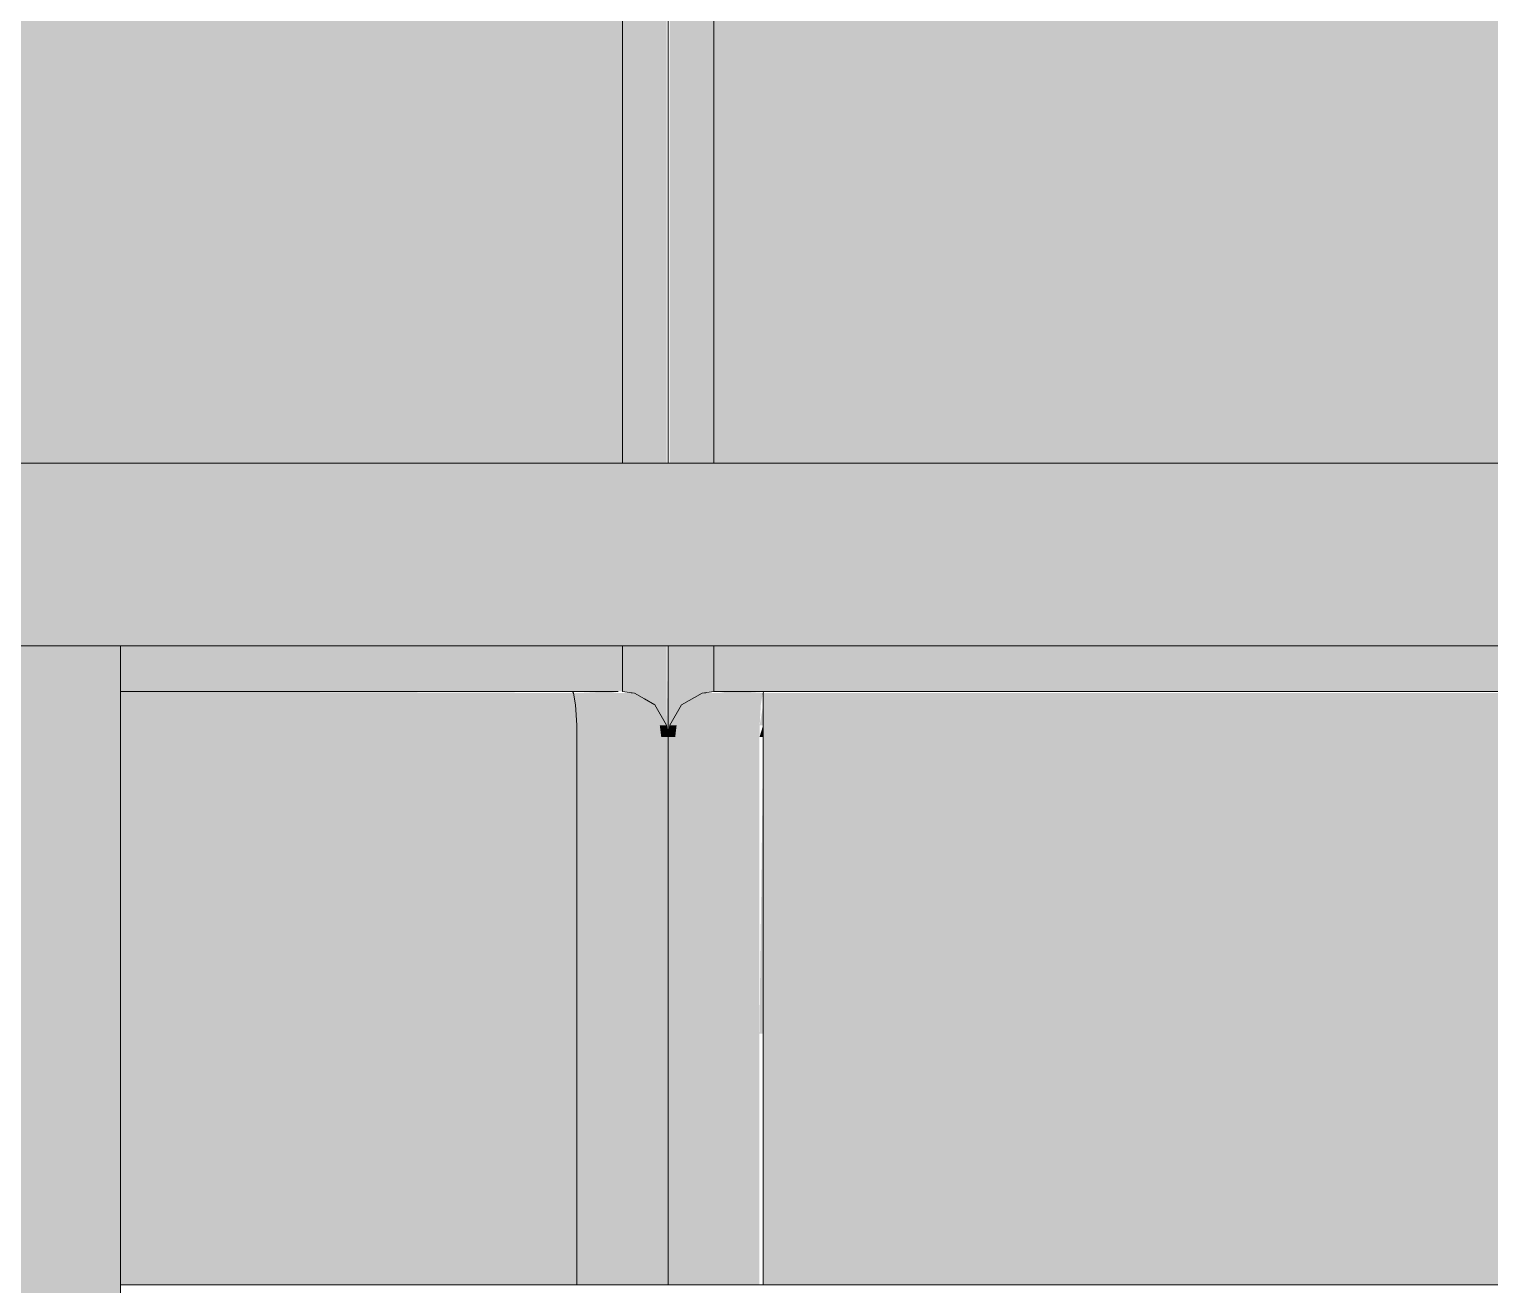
# Model space of a CAD drawing. Header units: centimetres. Extents: x -4381 to 5639, y -3920 to 4826.
# Drawn here: x 79.5809 to 79.9009, y 32.4736 to 32.7487 of the extents above; entities that cross this region are included whole.
import ezdxf
from ezdxf.xclip import XClip

# ---------------------------------------------------------------- set-up
doc = ezdxf.new("R2010")
doc.units = ezdxf.units.CM
doc.header["$MEASUREMENT"] = 0
doc.header["$XCLIPFRAME"] = 0
doc.set_wipeout_variables(frame=1)
doc.linetypes.add('Wipeout_Contour', pattern=[100, 0, -100])
for name, color, linetype in [('01- MOBILIER', 7, 'Continuous'), ('Drawing & Figure', 7, 'Continuous'), ('Structural - Bearing', 7, 'Continuous')]:
    doc.layers.add(name, color=color, linetype=linetype)
for name, color, linetype, lineweight in [('01- MOBILIER_Pen_No__1', 7, 'Continuous', 5), ('01- MOBILIER_Pen_No__101', 252, 'Continuous', 5), ('01- MOBILIER_Pen_No__18', 9, 'Continuous', 5), ('01- MOBILIER_Pen_No__2', 8, 'Continuous', 5), ('01- MOBILIER_Pen_No__7', 7, 'Continuous', 5)]:
    doc.layers.add(name, color=color, linetype=linetype, lineweight=lineweight)
for name, color, linetype, lineweight, true_color in [('01- MOBILIER_Pen_No__102', 7, 'Continuous', 5, 0xcccccc), ('01- MOBILIER_Pen_No__119', 7, 'Continuous', 5, 0xdecbcb), ('01- MOBILIER_Pen_No__160', 7, 'Continuous', 5, 0xdae3bb), ('01- MOBILIER_Pen_No__186', 7, 'Continuous', 5, 0xe8e8e8), ('01- MOBILIER_Pen_No__62', 7, 'Continuous', 5, 0xaaaaaa)]:
    doc.layers.add(name, color=color, linetype=linetype, lineweight=lineweight, true_color=true_color)

# ---------------------------------------------------------------- blocks, each defined once
blk = doc.blocks.new('Drawing_7_7', base_point=(-363.09186, 32.20361))
at = {"layer": '01- MOBILIER_Pen_No__101', "linetype": 'Continuous', "ltscale": 10}
blk.add_hatch(color=256, dxfattribs=at).paths.add_polyline_path([(79.72093, 32.65361), (79.72127, 32.98654)])
at = {"color": 254, "linetype": 'Wipeout_Contour', "lineweight": 0, "ltscale": 343.712687}
blk.add_wipeout([(79.56093, 32.20361), (79.60093, 32.20361), (79.60093, 32.61361), (79.56093, 32.61361)], dxfattribs=at).dxf.layer = '01- MOBILIER'
at = {"color": 254, "linetype": 'Wipeout_Contour', "lineweight": 0, "ltscale": 345.942926}
blk.add_wipeout([(80.50093, 32.52861), (80.50093, 32.59361), (79.74173, 32.59361), (79.74173, 32.52861)], dxfattribs=at).dxf.layer = '01- MOBILIER'
at = {"layer": '01- MOBILIER_Pen_No__160', "linetype": 'Continuous', "ltscale": 10}
blk.add_hatch(color=256, dxfattribs=at).paths.add_polyline_path([(79.56093, 32.20361), (79.60093, 32.20361), (79.60093, 32.61361), (79.56093, 32.61361)])
at = {"layer": '01- MOBILIER_Pen_No__18', "linetype": 'Continuous', "ltscale": 10}
blk.add_hatch(color=256, dxfattribs=at).paths.add_polyline_path([(80.50093, 32.52861), (80.50093, 32.59361), (79.74173, 32.59361), (79.74173, 32.52861)])
at = {"color": 254, "linetype": 'Wipeout_Contour', "lineweight": 0, "ltscale": 344.859896}
blk.add_wipeout([(79.72127, 32.65361), (79.72386, 32.65361), (79.72386, 32.9877), (79.72127, 32.98654)], dxfattribs=at).dxf.layer = '01- MOBILIER'
at = {"layer": '01- MOBILIER_Pen_No__18', "linetype": 'Continuous', "ltscale": 10}
blk.add_hatch(color=256, dxfattribs=at).paths.add_polyline_path([(79.72093, 32.98633), (79.72059, 32.65361)])
at = {"layer": '01- MOBILIER_Pen_No__2', "linetype": 'Continuous', "ltscale": 10}
blk.add_hatch(color=256, dxfattribs=at).paths.add_polyline_path([(79.72127, 32.65361), (79.72386, 32.65361), (79.72386, 32.9877), (79.72127, 32.98654)])
at = {"color": 254, "linetype": 'Wipeout_Contour', "lineweight": 0, "ltscale": 257.740422}
blk.add_wipeout([(79.74173, 32.52861), (79.74173, 32.59361), (79.74093, 32.52861)], dxfattribs=at).dxf.layer = '01- MOBILIER'
at = {"layer": '01- MOBILIER_Pen_No__18', "linetype": 'Continuous', "ltscale": 10}
blk.add_hatch(color=256, dxfattribs=at).paths.add_polyline_path([(79.74173, 32.52861), (79.74173, 32.59361), (79.74093, 32.52861)])
at = {"color": 254, "linetype": 'Wipeout_Contour', "lineweight": 0, "ltscale": 344.848301}
blk.add_wipeout([(79.71801, 32.98788), (79.71801, 32.65361), (79.72059, 32.65361), (79.72059, 32.98697)], dxfattribs=at).dxf.layer = '01- MOBILIER'
at = {"color": 254, "linetype": 'Wipeout_Contour', "lineweight": 0, "ltscale": 431.430971}
blk.add_wipeout([(79.72386, 32.65361), (79.72835, 32.65361), (79.72835, 32.98812), (79.7257, 32.98798), (79.72386, 32.9877)], dxfattribs=at).dxf.layer = '01- MOBILIER'
at = {"layer": '01- MOBILIER_Pen_No__186', "linetype": 'Continuous', "ltscale": 10}
blk.add_hatch(color=256, dxfattribs=at).paths.add_polyline_path([(79.71801, 32.98788), (79.71801, 32.65361), (79.72059, 32.65361), (79.72059, 32.98697)])
at = {"layer": '01- MOBILIER_Pen_No__62', "linetype": 'Continuous', "ltscale": 10}
blk.add_hatch(color=256, dxfattribs=at).paths.add_polyline_path([(79.72386, 32.65361), (79.72835, 32.65361), (79.72835, 32.98812), (79.7257, 32.98798), (79.72386, 32.9877)])
at = {"color": 254, "linetype": 'Wipeout_Contour', "lineweight": 0, "ltscale": 344.522172}
blk.add_wipeout([(79.74093, 32.52861), (79.74093, 32.59361), (79.73328, 32.59361), (79.73328, 32.52861)], dxfattribs=at).dxf.layer = '01- MOBILIER'
at = {"layer": '01- MOBILIER_Pen_No__62', "linetype": 'Continuous', "ltscale": 10}
blk.add_hatch(color=256, dxfattribs=at).paths.add_polyline_path([(79.74093, 32.52861), (79.74093, 32.59361), (79.73328, 32.59361), (79.73328, 32.52861)])
at = {"color": 254, "linetype": 'Wipeout_Contour', "lineweight": 0, "ltscale": 344.836433}
blk.add_wipeout([(79.71352, 32.65361), (79.71801, 32.65361), (79.71801, 32.98788), (79.71352, 32.98812)], dxfattribs=at).dxf.layer = '01- MOBILIER'
at = {"color": 254, "linetype": 'Wipeout_Contour', "lineweight": 0, "ltscale": 344.887899}
blk.add_wipeout([(79.72835, 32.98812), (79.72835, 32.65361), (79.73093, 32.65361), (79.73093, 32.98796)], dxfattribs=at).dxf.layer = '01- MOBILIER'
at = {"layer": '01- MOBILIER_Pen_No__18', "linetype": 'Continuous', "ltscale": 10}
blk.add_hatch(color=256, dxfattribs=at).paths.add_polyline_path([(79.72835, 32.98812), (79.72835, 32.65361), (79.73093, 32.65361), (79.73093, 32.98796)])
at = {"layer": '01- MOBILIER_Pen_No__186', "linetype": 'Continuous', "ltscale": 10}
blk.add_hatch(color=256, dxfattribs=at).paths.add_polyline_path([(79.71352, 32.65361), (79.71801, 32.65361), (79.71801, 32.98788), (79.71352, 32.98812)])
at = {"color": 254, "linetype": 'Wipeout_Contour', "lineweight": 0, "ltscale": 345.99408}
blk.add_wipeout([(80.50093, 32.59361), (80.5009, 32.5962), (79.74173, 32.5962), (79.74173, 32.59361)], dxfattribs=at).dxf.layer = '01- MOBILIER'
at = {"color": 254, "linetype": 'Wipeout_Contour', "lineweight": 0, "ltscale": 344.495992}
blk.add_wipeout([(79.72679, 32.59361), (79.72679, 32.52861), (79.73328, 32.52861), (79.73328, 32.59361)], dxfattribs=at).dxf.layer = '01- MOBILIER'
at = {"color": 254, "linetype": 'Wipeout_Contour', "lineweight": 0, "ltscale": 345.852677}
blk.add_wipeout([(79.74173, 32.47361), (80.50093, 32.47361), (80.50093, 32.52861), (79.74173, 32.52861)], dxfattribs=at).dxf.layer = '01- MOBILIER'
at = {"layer": '01- MOBILIER_Pen_No__101', "linetype": 'Continuous', "ltscale": 10}
blk.add_hatch(color=256, dxfattribs=at).paths.add_polyline_path([(79.72679, 32.59361), (79.72679, 32.52861), (79.73328, 32.52861), (79.73328, 32.59361)])
at = {"layer": '01- MOBILIER_Pen_No__18', "linetype": 'Continuous', "ltscale": 10}
for points in [[(80.50093, 32.59361), (80.5009, 32.5962), (79.74173, 32.5962), (79.74173, 32.59361)], [(79.74093, 32.47361), (79.74173, 32.52861)], [(79.74173, 32.47361), (80.50093, 32.47361), (80.50093, 32.52861), (79.74173, 32.52861)]]:
    blk.add_hatch(color=256, dxfattribs=at).paths.add_polyline_path(points)
at = {"color": 254, "linetype": 'Wipeout_Contour', "lineweight": 0, "ltscale": 1041.015147}
blk.add_wipeout([(79.73093, 32.65361), (80.51093, 32.65361), (80.51093, 32.98796), (80.50999, 32.99254), (80.50787, 32.99561), (80.50469, 32.99767), (80.49995, 32.99858), (79.74192, 32.99858), (79.73718, 32.99767), (79.734, 32.99561), (79.73188, 32.99254), (79.73093, 32.98796)], dxfattribs=at).dxf.layer = '01- MOBILIER'
at = {"color": 254, "linetype": 'Wipeout_Contour', "lineweight": 0, "ltscale": 344.823498}
blk.add_wipeout([(79.71093, 32.98796), (79.71093, 32.65361), (79.71352, 32.65361), (79.71352, 32.98812)], dxfattribs=at).dxf.layer = '01- MOBILIER'
at = {"layer": '01- MOBILIER_Pen_No__102', "linetype": 'Continuous', "ltscale": 10}
blk.add_hatch(color=256, dxfattribs=at).paths.add_polyline_path([(79.73093, 32.65361), (80.51093, 32.65361), (80.51093, 32.98796), (80.50999, 32.99254), (80.50787, 32.99561), (80.50469, 32.99767), (80.49995, 32.99858), (79.74192, 32.99858), (79.73718, 32.99767), (79.734, 32.99561), (79.73188, 32.99254), (79.73093, 32.98796)])
at = {"layer": '01- MOBILIER_Pen_No__119', "linetype": 'Continuous', "ltscale": 10}
blk.add_hatch(color=256, dxfattribs=at).paths.add_polyline_path([(79.71093, 32.98796), (79.71093, 32.65361), (79.71352, 32.65361), (79.71352, 32.98812)])
at = {"color": 254, "linetype": 'Wipeout_Contour', "lineweight": 0, "ltscale": 257.79079}
blk.add_wipeout([(79.74173, 32.59361), (79.74173, 32.5962), (79.74093, 32.59361)], dxfattribs=at).dxf.layer = '01- MOBILIER'
at = {"color": 254, "linetype": 'Wipeout_Contour', "lineweight": 0, "ltscale": 344.475961}
blk.add_wipeout([(79.72679, 32.52861), (79.72679, 32.59361), (79.72246, 32.59361), (79.72246, 32.52861)], dxfattribs=at).dxf.layer = '01- MOBILIER'
at = {"color": 254, "linetype": 'Wipeout_Contour', "lineweight": 0, "ltscale": 344.431548}
blk.add_wipeout([(79.73328, 32.47361), (79.74093, 32.47361), (79.74093, 32.52861), (79.73328, 32.52861)], dxfattribs=at).dxf.layer = '01- MOBILIER'
at = {"layer": '01- MOBILIER_Pen_No__18', "linetype": 'Continuous', "ltscale": 10}
blk.add_hatch(color=256, dxfattribs=at).paths.add_polyline_path([(79.74173, 32.59361), (79.74173, 32.5962), (79.74093, 32.59361)])
at = {"layer": '01- MOBILIER_Pen_No__2', "linetype": 'Continuous', "ltscale": 10}
blk.add_hatch(color=256, dxfattribs=at).paths.add_polyline_path([(79.72679, 32.52861), (79.72679, 32.59361), (79.72246, 32.59361), (79.72246, 32.52861)])
at = {"layer": '01- MOBILIER_Pen_No__62', "linetype": 'Continuous', "ltscale": 10}
blk.add_hatch(color=256, dxfattribs=at).paths.add_polyline_path([(79.73328, 32.47361), (79.74093, 32.47361), (79.74093, 32.52861), (79.73328, 32.52861)])
at = {"color": 254, "linetype": 'Wipeout_Contour', "lineweight": 0, "ltscale": 344.561743}
blk.add_wipeout([(79.74093, 32.59361), (79.74097, 32.5962), (79.73341, 32.5962), (79.73328, 32.59361)], dxfattribs=at).dxf.layer = '01- MOBILIER'
at = {"color": 254, "linetype": 'Wipeout_Contour', "lineweight": 0, "ltscale": 344.465126}
blk.add_wipeout([(79.72246, 32.52861), (79.72246, 32.59361), (79.72093, 32.59361), (79.72093, 32.52861)], dxfattribs=at).dxf.layer = '01- MOBILIER'
at = {"color": 254, "linetype": 'Wipeout_Contour', "lineweight": 0, "ltscale": 344.405362}
blk.add_wipeout([(79.72679, 32.52861), (79.72679, 32.47361), (79.73328, 32.47361), (79.73328, 32.52861)], dxfattribs=at).dxf.layer = '01- MOBILIER'
at = {"layer": '01- MOBILIER_Pen_No__101', "linetype": 'Continuous', "ltscale": 10}
for points in [[(79.72246, 32.52861), (79.72246, 32.59361), (79.72093, 32.59361), (79.72093, 32.52861)], [(79.72679, 32.52861), (79.72679, 32.47361), (79.73328, 32.47361), (79.73328, 32.52861)]]:
    blk.add_hatch(color=256, dxfattribs=at).paths.add_polyline_path(points)
at = {"layer": '01- MOBILIER_Pen_No__18', "linetype": 'Continuous', "ltscale": 10}
blk.add_hatch(color=256, dxfattribs=at).paths.add_polyline_path([(79.74093, 32.59361), (79.74097, 32.5962), (79.73341, 32.5962), (79.73328, 32.59361)])
at = {"color": 254, "linetype": 'Wipeout_Contour', "lineweight": 0, "ltscale": 345.999404}
blk.add_wipeout([(80.5009, 32.5962), (80.50065, 32.60068), (79.74173, 32.60068), (79.74173, 32.5962)], dxfattribs=at).dxf.layer = '01- MOBILIER'
at = {"color": 254, "linetype": 'Wipeout_Contour', "lineweight": 0, "ltscale": 344.532019}
blk.add_wipeout([(79.72704, 32.5962), (79.72679, 32.59361), (79.73328, 32.59361), (79.73341, 32.5962)], dxfattribs=at).dxf.layer = '01- MOBILIER'
at = {"color": 254, "linetype": 'Wipeout_Contour', "lineweight": 0, "ltscale": 344.385325}
blk.add_wipeout([(79.72246, 32.47361), (79.72679, 32.47361), (79.72679, 32.52861), (79.72246, 32.52861)], dxfattribs=at).dxf.layer = '01- MOBILIER'
at = {"layer": '01- MOBILIER_Pen_No__101', "linetype": 'Continuous', "ltscale": 10}
blk.add_hatch(color=256, dxfattribs=at).paths.add_polyline_path([(79.72704, 32.5962), (79.72679, 32.59361), (79.73328, 32.59361), (79.73341, 32.5962)])
at = {"layer": '01- MOBILIER_Pen_No__186', "linetype": 'Continuous', "ltscale": 10}
blk.add_hatch(color=256, dxfattribs=at).paths.add_polyline_path([(80.5009, 32.5962), (80.50065, 32.60068), (79.74173, 32.60068), (79.74173, 32.5962)])
at = {"layer": '01- MOBILIER_Pen_No__2', "linetype": 'Continuous', "ltscale": 10}
blk.add_hatch(color=256, dxfattribs=at).paths.add_polyline_path([(79.72246, 32.47361), (79.72679, 32.47361), (79.72679, 32.52861), (79.72246, 32.52861)])
at = {"color": 254, "linetype": 'Wipeout_Contour', "lineweight": 0, "ltscale": 257.794455}
blk.add_wipeout([(79.74173, 32.5962), (79.74173, 32.60068), (79.74097, 32.5962)], dxfattribs=at).dxf.layer = '01- MOBILIER'
at = {"color": 254, "linetype": 'Wipeout_Contour', "lineweight": 0, "ltscale": 344.512789}
blk.add_wipeout([(79.72679, 32.59361), (79.72704, 32.5962), (79.72278, 32.5962), (79.72246, 32.59361)], dxfattribs=at).dxf.layer = '01- MOBILIER'
at = {"color": 254, "linetype": 'Wipeout_Contour', "lineweight": 0, "ltscale": 344.374487}
blk.add_wipeout([(79.72093, 32.47361), (79.72246, 32.47361), (79.72246, 32.52861), (79.72093, 32.52861)], dxfattribs=at).dxf.layer = '01- MOBILIER'
at = {"layer": '01- MOBILIER_Pen_No__101', "linetype": 'Continuous', "ltscale": 10}
blk.add_hatch(color=256, dxfattribs=at).paths.add_polyline_path([(79.72093, 32.47361), (79.72246, 32.47361), (79.72246, 32.52861), (79.72093, 32.52861)])
at = {"layer": '01- MOBILIER_Pen_No__186', "linetype": 'Continuous', "ltscale": 10}
blk.add_hatch(color=256, dxfattribs=at).paths.add_polyline_path([(79.74173, 32.5962), (79.74173, 32.60068), (79.74097, 32.5962)])
at = {"layer": '01- MOBILIER_Pen_No__2', "linetype": 'Continuous', "ltscale": 10}
blk.add_hatch(color=256, dxfattribs=at).paths.add_polyline_path([(79.72679, 32.59361), (79.72704, 32.5962), (79.72278, 32.5962), (79.72246, 32.59361)])
at = {"color": 254, "linetype": 'Wipeout_Contour', "lineweight": 0, "ltscale": 344.49108}
blk.add_wipeout([(79.73442, 32.60068), (79.73341, 32.5962), (79.74097, 32.5962), (79.74122, 32.60068)], dxfattribs=at).dxf.layer = '01- MOBILIER'
at = {"color": 254, "linetype": 'Wipeout_Contour', "lineweight": 0, "ltscale": 344.507665}
blk.add_wipeout([(79.72246, 32.59361), (79.72278, 32.5962), (79.72127, 32.5962), (79.72093, 32.59361)], dxfattribs=at).dxf.layer = '01- MOBILIER'
at = {"layer": '01- MOBILIER_Pen_No__101', "linetype": 'Continuous', "ltscale": 10}
blk.add_hatch(color=256, dxfattribs=at).paths.add_polyline_path([(79.72246, 32.59361), (79.72278, 32.5962), (79.72127, 32.5962), (79.72093, 32.59361)])
at = {"layer": '01- MOBILIER_Pen_No__119', "linetype": 'Continuous', "ltscale": 10}
blk.add_hatch(color=256, dxfattribs=at).paths.add_polyline_path([(79.73442, 32.60068), (79.73341, 32.5962), (79.74097, 32.5962), (79.74122, 32.60068)])
at = {"color": 254, "linetype": 'Wipeout_Contour', "lineweight": 0, "ltscale": 346.004325}
blk.add_wipeout([(80.50065, 32.60068), (80.5002, 32.60327), (79.74173, 32.60327), (79.74173, 32.60068)], dxfattribs=at).dxf.layer = '01- MOBILIER'
at = {"color": 254, "linetype": 'Wipeout_Contour', "lineweight": 0, "ltscale": 344.449308}
blk.add_wipeout([(79.7289, 32.60068), (79.72704, 32.5962), (79.73341, 32.5962), (79.73442, 32.60068)], dxfattribs=at).dxf.layer = '01- MOBILIER'
at = {"layer": '01- MOBILIER_Pen_No__18', "linetype": 'Continuous', "ltscale": 10}
blk.add_hatch(color=256, dxfattribs=at).paths.add_polyline_path([(79.7289, 32.60068), (79.72704, 32.5962), (79.73341, 32.5962), (79.73442, 32.60068)])
at = {"layer": '01- MOBILIER_Pen_No__186', "linetype": 'Continuous', "ltscale": 10}
blk.add_hatch(color=256, dxfattribs=at).paths.add_polyline_path([(80.50065, 32.60068), (80.5002, 32.60327), (79.74173, 32.60327), (79.74173, 32.60068)])
at = {"color": 254, "linetype": 'Wipeout_Contour', "lineweight": 0, "ltscale": 344.422178}
blk.add_wipeout([(79.74122, 32.60068), (79.74166, 32.60327), (79.73617, 32.60327), (79.73442, 32.60068)], dxfattribs=at).dxf.layer = '01- MOBILIER'
at = {"color": 254, "linetype": 'Wipeout_Contour', "lineweight": 0, "ltscale": 344.452333}
blk.add_wipeout([(79.72704, 32.5962), (79.7289, 32.60068), (79.72522, 32.60068), (79.72278, 32.5962)], dxfattribs=at).dxf.layer = '01- MOBILIER'
at = {"layer": '01- MOBILIER_Pen_No__101', "linetype": 'Continuous', "ltscale": 10}
blk.add_hatch(color=256, dxfattribs=at).paths.add_polyline_path([(79.72704, 32.5962), (79.7289, 32.60068), (79.72522, 32.60068), (79.72278, 32.5962)])
at = {"layer": '01- MOBILIER_Pen_No__186', "linetype": 'Continuous', "ltscale": 10}
for points in [[(79.74122, 32.60068), (79.74166, 32.60327), (79.73617, 32.60327), (79.73442, 32.60068)], [(80.5002, 32.60327), (79.74192, 32.60361)]]:
    blk.add_hatch(color=256, dxfattribs=at).paths.add_polyline_path(points)
at = {"color": 254, "linetype": 'Wipeout_Contour', "lineweight": 0, "ltscale": 344.380914}
blk.add_wipeout([(79.73442, 32.60068), (79.73617, 32.60327), (79.73214, 32.60327), (79.7289, 32.60068)], dxfattribs=at).dxf.layer = '01- MOBILIER'
at = {"color": 254, "linetype": 'Wipeout_Contour', "lineweight": 0, "ltscale": 344.494664}
blk.add_wipeout([(79.72278, 32.5962), (79.72522, 32.60068), (79.72386, 32.60068), (79.72127, 32.5962)], dxfattribs=at).dxf.layer = '01- MOBILIER'
at = {"layer": '01- MOBILIER_Pen_No__119', "linetype": 'Continuous', "ltscale": 10}
blk.add_hatch(color=256, dxfattribs=at).paths.add_polyline_path([(79.73442, 32.60068), (79.73617, 32.60327), (79.73214, 32.60327), (79.7289, 32.60068)])
at = {"layer": '01- MOBILIER_Pen_No__2', "linetype": 'Continuous', "ltscale": 10}
blk.add_hatch(color=256, dxfattribs=at).paths.add_polyline_path([(79.72278, 32.5962), (79.72522, 32.60068), (79.72386, 32.60068), (79.72127, 32.5962)])
at = {"color": 254, "linetype": 'Wipeout_Contour', "lineweight": 0, "ltscale": 344.577109}
blk.add_wipeout([(79.72093, 32.61361), (79.72093, 32.59361), (79.72127, 32.5962), (79.72127, 32.61361)], dxfattribs=at).dxf.layer = '01- MOBILIER'
at = {"color": 254, "linetype": 'Wipeout_Contour', "lineweight": 0, "ltscale": 344.423218}
blk.add_wipeout([(79.7289, 32.60068), (79.73214, 32.60327), (79.72944, 32.60327), (79.72522, 32.60068)], dxfattribs=at).dxf.layer = '01- MOBILIER'
at = {"color": 254, "linetype": 'Wipeout_Contour', "lineweight": 0, "ltscale": 258.545803}
blk.add_wipeout([(79.74166, 32.60327), (79.73718, 32.60361), (79.73617, 32.60327)], dxfattribs=at).dxf.layer = '01- MOBILIER'
at = {"layer": '01- MOBILIER_Pen_No__101', "linetype": 'Continuous', "ltscale": 10}
blk.add_hatch(color=256, dxfattribs=at).paths.add_polyline_path([(79.72093, 32.61361), (79.72093, 32.59361), (79.72127, 32.5962), (79.72127, 32.61361)])
at = {"layer": '01- MOBILIER_Pen_No__18', "linetype": 'Continuous', "ltscale": 10}
blk.add_hatch(color=256, dxfattribs=at).paths.add_polyline_path([(79.7289, 32.60068), (79.73214, 32.60327), (79.72944, 32.60327), (79.72522, 32.60068)])
at = {"layer": '01- MOBILIER_Pen_No__186', "linetype": 'Continuous', "ltscale": 10}
blk.add_hatch(color=256, dxfattribs=at).paths.add_polyline_path([(79.74166, 32.60327), (79.73718, 32.60361), (79.73617, 32.60327)])
at = {"color": 254, "linetype": 'Wipeout_Contour', "lineweight": 0, "ltscale": 344.505505}
blk.add_wipeout([(79.72522, 32.60068), (79.72944, 32.60327), (79.72835, 32.60327), (79.72386, 32.60068)], dxfattribs=at).dxf.layer = '01- MOBILIER'
at = {"color": 254, "linetype": 'Wipeout_Contour', "lineweight": 0, "ltscale": 344.422015}
blk.add_wipeout([(79.73617, 32.60327), (79.73718, 32.60361), (79.734, 32.60361), (79.73214, 32.60327)], dxfattribs=at).dxf.layer = '01- MOBILIER'
at = {"color": 254, "linetype": 'Wipeout_Contour', "lineweight": 0, "ltscale": 344.459489}
blk.add_wipeout([(79.72093, 32.52861), (79.72093, 32.59361), (79.71941, 32.59361), (79.71941, 32.52861)], dxfattribs=at).dxf.layer = '01- MOBILIER'
at = {"layer": '01- MOBILIER_Pen_No__119', "linetype": 'Continuous', "ltscale": 10}
blk.add_hatch(color=256, dxfattribs=at).paths.add_polyline_path([(79.73617, 32.60327), (79.73718, 32.60361), (79.734, 32.60361), (79.73214, 32.60327)])
at = {"layer": '01- MOBILIER_Pen_No__18', "linetype": 'Continuous', "ltscale": 10}
blk.add_hatch(color=256, dxfattribs=at).paths.add_polyline_path([(79.72093, 32.52861), (79.72093, 32.59361), (79.71941, 32.59361), (79.71941, 32.52861)])
at = {"layer": '01- MOBILIER_Pen_No__62', "linetype": 'Continuous', "ltscale": 10}
blk.add_hatch(color=256, dxfattribs=at).paths.add_polyline_path([(79.72522, 32.60068), (79.72944, 32.60327), (79.72835, 32.60327), (79.72386, 32.60068)])
at = {"color": 254, "linetype": 'Wipeout_Contour', "lineweight": 0, "ltscale": 344.633541}
blk.add_wipeout([(79.72127, 32.61361), (79.72127, 32.5962), (79.72386, 32.60068), (79.72386, 32.61361)], dxfattribs=at).dxf.layer = '01- MOBILIER'
at = {"color": 254, "linetype": 'Wipeout_Contour', "lineweight": 0, "ltscale": 344.448631}
blk.add_wipeout([(79.71941, 32.52861), (79.71941, 32.59361), (79.71508, 32.59361), (79.71508, 32.52861)], dxfattribs=at).dxf.layer = '01- MOBILIER'
at = {"layer": '01- MOBILIER_Pen_No__119', "linetype": 'Continuous', "ltscale": 10}
blk.add_hatch(color=256, dxfattribs=at).paths.add_polyline_path([(79.71941, 32.52861), (79.71941, 32.59361), (79.71508, 32.59361), (79.71508, 32.52861)])
at = {"layer": '01- MOBILIER_Pen_No__2', "linetype": 'Continuous', "ltscale": 10}
blk.add_hatch(color=256, dxfattribs=at).paths.add_polyline_path([(79.72127, 32.61361), (79.72127, 32.5962), (79.72386, 32.60068), (79.72386, 32.61361)])
at = {"color": 254, "linetype": 'Wipeout_Contour', "lineweight": 0, "ltscale": 344.627671}
blk.add_wipeout([(79.72386, 32.61361), (79.72386, 32.60068), (79.72835, 32.60327), (79.72835, 32.61361)], dxfattribs=at).dxf.layer = '01- MOBILIER'
at = {"color": 254, "linetype": 'Wipeout_Contour', "lineweight": 0, "ltscale": 344.519197}
blk.add_wipeout([(79.72093, 32.59361), (79.72059, 32.5962), (79.71909, 32.5962), (79.71941, 32.59361)], dxfattribs=at).dxf.layer = '01- MOBILIER'
at = {"color": 254, "linetype": 'Wipeout_Contour', "lineweight": 0, "ltscale": 344.428583}
blk.add_wipeout([(79.70859, 32.59361), (79.70859, 32.52861), (79.71508, 32.52861), (79.71508, 32.59361)], dxfattribs=at).dxf.layer = '01- MOBILIER'
at = {"color": 254, "linetype": 'Wipeout_Contour', "lineweight": 0, "ltscale": 344.368848}
blk.add_wipeout([(79.71941, 32.47361), (79.72093, 32.47361), (79.72093, 32.52861), (79.71941, 32.52861)], dxfattribs=at).dxf.layer = '01- MOBILIER'
at = {"layer": '01- MOBILIER_Pen_No__102', "linetype": 'Continuous', "ltscale": 10}
blk.add_hatch(color=256, dxfattribs=at).paths.add_polyline_path([(79.72093, 32.59361), (79.72059, 32.5962), (79.71909, 32.5962), (79.71941, 32.59361)])
at = {"layer": '01- MOBILIER_Pen_No__119', "linetype": 'Continuous', "ltscale": 10}
blk.add_hatch(color=256, dxfattribs=at).paths.add_polyline_path([(79.70859, 32.59361), (79.70859, 32.52861), (79.71508, 32.52861), (79.71508, 32.59361)])
at = {"layer": '01- MOBILIER_Pen_No__18', "linetype": 'Continuous', "ltscale": 10}
blk.add_hatch(color=256, dxfattribs=at).paths.add_polyline_path([(79.71941, 32.47361), (79.72093, 32.47361), (79.72093, 32.52861), (79.71941, 32.52861)])
at = {"layer": '01- MOBILIER_Pen_No__62', "linetype": 'Continuous', "ltscale": 10}
blk.add_hatch(color=256, dxfattribs=at).paths.add_polyline_path([(79.72386, 32.61361), (79.72386, 32.60068), (79.72835, 32.60327), (79.72835, 32.61361)])
at = {"color": 254, "linetype": 'Wipeout_Contour', "lineweight": 0, "ltscale": 344.578875}
blk.add_wipeout([(79.72835, 32.61361), (79.72835, 32.60327), (79.73093, 32.60361), (79.73093, 32.61361)], dxfattribs=at).dxf.layer = '01- MOBILIER'
at = {"color": 254, "linetype": 'Wipeout_Contour', "lineweight": 0, "ltscale": 344.514345}
blk.add_wipeout([(79.71941, 32.59361), (79.71909, 32.5962), (79.71483, 32.5962), (79.71508, 32.59361)], dxfattribs=at).dxf.layer = '01- MOBILIER'
at = {"color": 254, "linetype": 'Wipeout_Contour', "lineweight": 0, "ltscale": 344.402394}
blk.add_wipeout([(79.70859, 32.52861), (79.70859, 32.59361), (79.70093, 32.59361), (79.70093, 32.52861)], dxfattribs=at).dxf.layer = '01- MOBILIER'
at = {"color": 254, "linetype": 'Wipeout_Contour', "lineweight": 0, "ltscale": 344.357988}
blk.add_wipeout([(79.71508, 32.47361), (79.71941, 32.47361), (79.71941, 32.52861), (79.71508, 32.52861)], dxfattribs=at).dxf.layer = '01- MOBILIER'
at = {"layer": '01- MOBILIER_Pen_No__119', "linetype": 'Continuous', "ltscale": 10}
blk.add_hatch(color=256, dxfattribs=at).paths.add_polyline_path([(79.71508, 32.47361), (79.71941, 32.47361), (79.71941, 32.52861), (79.71508, 32.52861)])
at = {"layer": '01- MOBILIER_Pen_No__18', "linetype": 'Continuous', "ltscale": 10}
for points in [[(79.72835, 32.61361), (79.72835, 32.60327), (79.73093, 32.60361), (79.73093, 32.61361)], [(79.70859, 32.52861), (79.70859, 32.59361), (79.70093, 32.59361), (79.70093, 32.52861)]]:
    blk.add_hatch(color=256, dxfattribs=at).paths.add_polyline_path(points)
at = {"layer": '01- MOBILIER_Pen_No__186', "linetype": 'Continuous', "ltscale": 10}
blk.add_hatch(color=256, dxfattribs=at).paths.add_polyline_path([(79.71941, 32.59361), (79.71909, 32.5962), (79.71483, 32.5962), (79.71508, 32.59361)])
at = {"color": 254, "linetype": 'Wipeout_Contour', "lineweight": 0, "ltscale": 346.013164}
blk.add_wipeout([(79.73093, 32.61361), (79.73093, 32.60361), (80.51093, 32.60361), (80.51093, 32.61361)], dxfattribs=at).dxf.layer = '01- MOBILIER'
at = {"color": 254, "linetype": 'Wipeout_Contour', "lineweight": 0, "ltscale": 344.495197}
blk.add_wipeout([(79.71483, 32.5962), (79.70845, 32.5962), (79.70859, 32.59361), (79.71508, 32.59361)], dxfattribs=at).dxf.layer = '01- MOBILIER'
at = {"color": 254, "linetype": 'Wipeout_Contour', "lineweight": 0, "ltscale": 344.202723}
blk.add_wipeout([(79.60093, 32.52861), (79.70093, 32.52861), (79.70093, 32.59361), (79.60093, 32.59361)], dxfattribs=at).dxf.layer = '01- MOBILIER'
at = {"color": 254, "linetype": 'Wipeout_Contour', "lineweight": 0, "ltscale": 344.337934}
blk.add_wipeout([(79.70859, 32.52861), (79.70859, 32.47361), (79.71508, 32.47361), (79.71508, 32.52861)], dxfattribs=at).dxf.layer = '01- MOBILIER'
at = {"layer": '01- MOBILIER_Pen_No__102', "linetype": 'Continuous', "ltscale": 10}
blk.add_hatch(color=256, dxfattribs=at).paths.add_polyline_path([(79.73093, 32.61361), (79.73093, 32.60361), (80.51093, 32.60361), (80.51093, 32.61361)])
at = {"layer": '01- MOBILIER_Pen_No__119', "linetype": 'Continuous', "ltscale": 10}
blk.add_hatch(color=256, dxfattribs=at).paths.add_polyline_path([(79.70859, 32.52861), (79.70859, 32.47361), (79.71508, 32.47361), (79.71508, 32.52861)])
at = {"layer": '01- MOBILIER_Pen_No__18', "linetype": 'Continuous', "ltscale": 10}
blk.add_hatch(color=256, dxfattribs=at).paths.add_polyline_path([(79.60093, 32.52861), (79.70093, 32.52861), (79.70093, 32.59361), (79.60093, 32.59361)])
at = {"layer": '01- MOBILIER_Pen_No__186', "linetype": 'Continuous', "ltscale": 10}
blk.add_hatch(color=256, dxfattribs=at).paths.add_polyline_path([(79.71483, 32.5962), (79.70845, 32.5962), (79.70859, 32.59361), (79.71508, 32.59361)])
at = {"color": 254, "linetype": 'Wipeout_Contour', "lineweight": 0, "ltscale": 344.54263}
blk.add_wipeout([(79.72059, 32.5962), (79.71801, 32.60068), (79.71665, 32.60068), (79.71909, 32.5962)], dxfattribs=at).dxf.layer = '01- MOBILIER'
at = {"color": 254, "linetype": 'Wipeout_Contour', "lineweight": 0, "ltscale": 344.465521}
blk.add_wipeout([(79.70859, 32.59361), (79.70845, 32.5962), (79.7009, 32.5962), (79.70093, 32.59361)], dxfattribs=at).dxf.layer = '01- MOBILIER'
at = {"color": 254, "linetype": 'Wipeout_Contour', "lineweight": 0, "ltscale": 344.311739}
blk.add_wipeout([(79.70093, 32.47361), (79.70859, 32.47361), (79.70859, 32.52861), (79.70093, 32.52861)], dxfattribs=at).dxf.layer = '01- MOBILIER'
at = {"layer": '01- MOBILIER_Pen_No__102', "linetype": 'Continuous', "ltscale": 10}
blk.add_hatch(color=256, dxfattribs=at).paths.add_polyline_path([(79.70859, 32.59361), (79.70845, 32.5962), (79.7009, 32.5962), (79.70093, 32.59361)])
at = {"layer": '01- MOBILIER_Pen_No__18', "linetype": 'Continuous', "ltscale": 10}
blk.add_hatch(color=256, dxfattribs=at).paths.add_polyline_path([(79.70093, 32.47361), (79.70859, 32.47361), (79.70859, 32.52861), (79.70093, 32.52861)])
at = {"layer": '01- MOBILIER_Pen_No__186', "linetype": 'Continuous', "ltscale": 10}
blk.add_hatch(color=256, dxfattribs=at).paths.add_polyline_path([(79.72059, 32.5962), (79.71801, 32.60068), (79.71665, 32.60068), (79.71909, 32.5962)])
at = {"color": 254, "linetype": 'Wipeout_Contour', "lineweight": 0, "ltscale": 344.584944}
blk.add_wipeout([(79.71909, 32.5962), (79.71665, 32.60068), (79.71296, 32.60068), (79.71483, 32.5962)], dxfattribs=at).dxf.layer = '01- MOBILIER'
at = {"color": 254, "linetype": 'Wipeout_Contour', "lineweight": 0, "ltscale": 344.254407}
blk.add_wipeout([(79.60093, 32.59361), (79.70093, 32.59361), (79.7009, 32.5962), (79.60093, 32.5962)], dxfattribs=at).dxf.layer = '01- MOBILIER'
at = {"color": 254, "linetype": 'Wipeout_Contour', "lineweight": 0, "ltscale": 344.112015}
blk.add_wipeout([(79.60093, 32.52861), (79.60093, 32.47361), (79.70093, 32.47361), (79.70093, 32.52861)], dxfattribs=at).dxf.layer = '01- MOBILIER'
at = {"layer": '01- MOBILIER_Pen_No__18', "linetype": 'Continuous', "ltscale": 10}
for points in [[(79.60093, 32.59361), (79.70093, 32.59361), (79.7009, 32.5962), (79.60093, 32.5962)], [(79.60093, 32.52861), (79.60093, 32.47361), (79.70093, 32.47361), (79.70093, 32.52861)]]:
    blk.add_hatch(color=256, dxfattribs=at).paths.add_polyline_path(points)
at = {"layer": '01- MOBILIER_Pen_No__186', "linetype": 'Continuous', "ltscale": 10}
blk.add_hatch(color=256, dxfattribs=at).paths.add_polyline_path([(79.71909, 32.5962), (79.71665, 32.60068), (79.71296, 32.60068), (79.71483, 32.5962)])
at = {"color": 254, "linetype": 'Wipeout_Contour', "lineweight": 0, "ltscale": 257.789067}
blk.add_wipeout([(79.72093, 32.61361), (79.72059, 32.5962), (79.72093, 32.59361)], dxfattribs=at).dxf.layer = '01- MOBILIER'
at = {"color": 254, "linetype": 'Wipeout_Contour', "lineweight": 0, "ltscale": 344.588184}
blk.add_wipeout([(79.71296, 32.60068), (79.70744, 32.60068), (79.70845, 32.5962), (79.71483, 32.5962)], dxfattribs=at).dxf.layer = '01- MOBILIER'
at = {"layer": '01- MOBILIER_Pen_No__18', "linetype": 'Continuous', "ltscale": 10}
blk.add_hatch(color=256, dxfattribs=at).paths.add_polyline_path([(79.72093, 32.61361), (79.72059, 32.5962), (79.72093, 32.59361)])
at = {"layer": '01- MOBILIER_Pen_No__186', "linetype": 'Continuous', "ltscale": 10}
blk.add_hatch(color=256, dxfattribs=at).paths.add_polyline_path([(79.71296, 32.60068), (79.70744, 32.60068), (79.70845, 32.5962), (79.71483, 32.5962)])
at = {"color": 254, "linetype": 'Wipeout_Contour', "lineweight": 0, "ltscale": 430.582237}
blk.add_wipeout([(79.71801, 32.60068), (79.71574, 32.60199), (79.71352, 32.60327), (79.71243, 32.60327), (79.71665, 32.60068)], dxfattribs=at).dxf.layer = '01- MOBILIER'
at = {"color": 254, "linetype": 'Wipeout_Contour', "lineweight": 0, "ltscale": 344.546667}
blk.add_wipeout([(79.70065, 32.60068), (79.7009, 32.5962), (79.70845, 32.5962), (79.70744, 32.60068)], dxfattribs=at).dxf.layer = '01- MOBILIER'
at = {"layer": '01- MOBILIER_Pen_No__186', "linetype": 'Continuous', "ltscale": 10}
for points in [[(79.71801, 32.60068), (79.71574, 32.60199), (79.71352, 32.60327), (79.71243, 32.60327), (79.71665, 32.60068)], [(79.70065, 32.60068), (79.7009, 32.5962), (79.70845, 32.5962), (79.70744, 32.60068)]]:
    blk.add_hatch(color=256, dxfattribs=at).paths.add_polyline_path(points)
at = {"color": 254, "linetype": 'Wipeout_Contour', "lineweight": 0, "ltscale": 344.624725}
blk.add_wipeout([(79.71665, 32.60068), (79.71243, 32.60327), (79.70973, 32.60327), (79.71296, 32.60068)], dxfattribs=at).dxf.layer = '01- MOBILIER'
at = {"color": 254, "linetype": 'Wipeout_Contour', "lineweight": 0, "ltscale": 344.261532}
blk.add_wipeout([(79.60093, 32.5962), (79.7009, 32.5962), (79.70065, 32.60068), (79.60093, 32.60068)], dxfattribs=at).dxf.layer = '01- MOBILIER'
at = {"layer": '01- MOBILIER_Pen_No__186', "linetype": 'Continuous', "ltscale": 10}
for points in [[(79.71665, 32.60068), (79.71243, 32.60327), (79.70973, 32.60327), (79.71296, 32.60068)], [(79.60093, 32.5962), (79.7009, 32.5962), (79.70065, 32.60068), (79.60093, 32.60068)]]:
    blk.add_hatch(color=256, dxfattribs=at).paths.add_polyline_path(points)
at = {"color": 254, "linetype": 'Wipeout_Contour', "lineweight": 0, "ltscale": 344.620401}
blk.add_wipeout([(79.71801, 32.61361), (79.71801, 32.60068), (79.72059, 32.5962), (79.72059, 32.61361)], dxfattribs=at).dxf.layer = '01- MOBILIER'
at = {"color": 254, "linetype": 'Wipeout_Contour', "lineweight": 0, "ltscale": 344.6671}
blk.add_wipeout([(79.71296, 32.60068), (79.70973, 32.60327), (79.7057, 32.60327), (79.70744, 32.60068)], dxfattribs=at).dxf.layer = '01- MOBILIER'
at = {"layer": '01- MOBILIER_Pen_No__186', "linetype": 'Continuous', "ltscale": 10}
for points in [[(79.71801, 32.61361), (79.71801, 32.60068), (79.72059, 32.5962), (79.72059, 32.61361)], [(79.71296, 32.60068), (79.70973, 32.60327), (79.7057, 32.60327), (79.70744, 32.60068)]]:
    blk.add_hatch(color=256, dxfattribs=at).paths.add_polyline_path(points)
at = {"color": 254, "linetype": 'Wipeout_Contour', "lineweight": 0, "ltscale": 344.588588}
blk.add_wipeout([(79.71352, 32.61361), (79.71352, 32.60327), (79.71801, 32.60068), (79.71801, 32.61361)], dxfattribs=at).dxf.layer = '01- MOBILIER'
at = {"color": 254, "linetype": 'Wipeout_Contour', "lineweight": 0, "ltscale": 344.626133}
blk.add_wipeout([(79.70744, 32.60068), (79.7057, 32.60327), (79.7002, 32.60327), (79.70065, 32.60068)], dxfattribs=at).dxf.layer = '01- MOBILIER'
at = {"layer": '01- MOBILIER_Pen_No__186', "linetype": 'Continuous', "ltscale": 10}
for points in [[(79.71352, 32.61361), (79.71352, 32.60327), (79.71801, 32.60068), (79.71801, 32.61361)], [(79.70744, 32.60068), (79.7057, 32.60327), (79.7002, 32.60327), (79.70065, 32.60068)]]:
    blk.add_hatch(color=256, dxfattribs=at).paths.add_polyline_path(points)
at = {"color": 254, "linetype": 'Wipeout_Contour', "lineweight": 0, "ltscale": 344.267986}
blk.add_wipeout([(79.60093, 32.60068), (79.70065, 32.60068), (79.7002, 32.60327), (79.60093, 32.60327)], dxfattribs=at).dxf.layer = '01- MOBILIER'
at = {"color": 254, "linetype": 'Wipeout_Contour', "lineweight": 0, "ltscale": 344.630517}
blk.add_wipeout([(79.70973, 32.60327), (79.70787, 32.60361), (79.70469, 32.60361), (79.7057, 32.60327)], dxfattribs=at).dxf.layer = '01- MOBILIER'
at = {"layer": '01- MOBILIER_Pen_No__186', "linetype": 'Continuous', "ltscale": 10}
for points in [[(79.60093, 32.60068), (79.70065, 32.60068), (79.7002, 32.60327), (79.60093, 32.60327)], [(79.70973, 32.60327), (79.70787, 32.60361), (79.70469, 32.60361), (79.7057, 32.60327)]]:
    blk.add_hatch(color=256, dxfattribs=at).paths.add_polyline_path(points)
at = {"color": 254, "linetype": 'Wipeout_Contour', "lineweight": 0, "ltscale": 344.514282}
blk.add_wipeout([(79.71093, 32.61361), (79.71093, 32.60361), (79.71352, 32.60327), (79.71352, 32.61361)], dxfattribs=at).dxf.layer = '01- MOBILIER'
at = {"color": 254, "linetype": 'Wipeout_Contour', "lineweight": 0, "ltscale": 258.234128}
blk.add_wipeout([(79.7057, 32.60327), (79.70469, 32.60361), (79.69995, 32.60361)], dxfattribs=at).dxf.layer = '01- MOBILIER'
at = {"layer": '01- MOBILIER_Pen_No__119', "linetype": 'Continuous', "ltscale": 10}
blk.add_hatch(color=256, dxfattribs=at).paths.add_polyline_path([(79.71093, 32.61361), (79.71093, 32.60361), (79.71352, 32.60327), (79.71352, 32.61361)])
at = {"layer": '01- MOBILIER_Pen_No__186', "linetype": 'Continuous', "ltscale": 10}
blk.add_hatch(color=256, dxfattribs=at).paths.add_polyline_path([(79.7057, 32.60327), (79.70469, 32.60361), (79.69995, 32.60361)])
at = {"color": 254, "linetype": 'Wipeout_Contour', "lineweight": 0, "ltscale": 258.42563}
blk.add_wipeout([(79.60093, 32.60327), (79.7002, 32.60327), (79.60093, 32.60361)], dxfattribs=at).dxf.layer = '01- MOBILIER'
at = {"layer": '01- MOBILIER_Pen_No__186', "linetype": 'Continuous', "ltscale": 10}
blk.add_hatch(color=256, dxfattribs=at).paths.add_polyline_path([(79.60093, 32.60327), (79.7002, 32.60327), (79.60093, 32.60361)])
at = {"color": 254, "linetype": 'Wipeout_Contour', "lineweight": 0, "ltscale": 1374.33811}
blk.add_wipeout([(78.93093, 32.98796), (78.93093, 32.60361), (79.56093, 32.60361), (79.56093, 32.61361), (79.52093, 32.61361), (79.52093, 32.65361), (79.71093, 32.65361), (79.71093, 32.98796), (79.70999, 32.99254), (79.70787, 32.99561), (79.70469, 32.99767), (79.69995, 32.99858), (78.94192, 32.99858), (78.93718, 32.99767), (78.934, 32.99561), (78.93188, 32.99254)], dxfattribs=at).dxf.layer = '01- MOBILIER'
at = {"layer": '01- MOBILIER_Pen_No__102', "linetype": 'Continuous', "ltscale": 10}
blk.add_hatch(color=256, dxfattribs=at).paths.add_polyline_path([(78.93093, 32.98796), (78.93093, 32.60361), (79.56093, 32.60361), (79.56093, 32.61361), (79.52093, 32.61361), (79.52093, 32.65361), (79.71093, 32.65361), (79.71093, 32.98796), (79.70999, 32.99254), (79.70787, 32.99561), (79.70469, 32.99767), (79.69995, 32.99858), (78.94192, 32.99858), (78.93718, 32.99767), (78.934, 32.99561), (78.93188, 32.99254)])
at = {"color": 254, "linetype": 'Wipeout_Contour', "lineweight": 0, "ltscale": 344.293335}
blk.add_wipeout([(79.71093, 32.61361), (79.60093, 32.61361), (79.60093, 32.60361), (79.71093, 32.60361)], dxfattribs=at).dxf.layer = '01- MOBILIER'
at = {"layer": '01- MOBILIER_Pen_No__102', "linetype": 'Continuous', "ltscale": 10}
blk.add_hatch(color=256, dxfattribs=at).paths.add_polyline_path([(79.71093, 32.61361), (79.60093, 32.61361), (79.60093, 32.60361), (79.71093, 32.60361)])
at = {"color": 254, "linetype": 'Wipeout_Contour', "lineweight": 0, "ltscale": 3657.586871}
blk.add_wipeout([(76.51688, 32.80361), (77.11688, 32.80361), (77.11688, 32.20361), (78.16093, 32.20361), (78.15093, 32.28361), (78.14093, 32.28361), (78.13093, 32.28629), (78.12361, 32.29361), (78.12093, 32.30361), (78.12093, 32.76361), (78.12679, 32.77775), (78.14093, 32.78361), (78.20072, 32.78361), (78.15352, 32.95975), (78.15318, 32.96234), (78.15452, 32.96734), (78.15818, 32.971), (78.16059, 32.972), (78.28616, 33.00565), (78.28875, 33.00599), (78.9009, 33.00599), (78.90845, 33.00454), (78.91483, 33.00042), (78.91909, 32.99426), (78.92093, 32.98633), (78.92246, 32.99372), (78.92704, 33.00042), (78.93341, 33.00454), (78.94097, 33.00599), (79.7009, 33.00599), (79.70845, 33.00454), (79.71483, 33.00042), (79.71909, 32.99426), (79.72093, 32.98633), (79.72246, 32.99372), (79.72704, 33.00042), (79.73341, 33.00454), (79.74097, 33.00599), (80.22093, 33.00599), (80.22093, 35.40361), (77.11688, 35.40361), (77.11688, 33.30361), (76.51688, 33.30361)], dxfattribs=at).dxf.layer = 'Structural - Bearing'
at = {"layer": '01- MOBILIER', "linetype": 'Continuous', "lineweight": 0, "ltscale": 10, "true_color": 0xffffff}
for points in [[(79.52093, 32.61361), (79.60093, 32.61361), (79.60093, 32.65361), (79.52093, 32.65361)], [(80.64093, 32.61361), (80.64093, 32.65361), (79.60093, 32.65361), (79.60093, 32.61361)]]:
    blk.add_hatch(color=7, dxfattribs=at).paths.add_polyline_path(points)
at = {"layer": '01- MOBILIER_Pen_No__1', "linetype": 'Continuous', "ltscale": 10}
for p, q in [((79.60093, 32.47361), (79.60093, 32.45361)), ((80.64093, 32.47361), (79.60093, 32.47361))]:
    blk.add_line(p, q, dxfattribs=at)
at = {"layer": '01- MOBILIER_Pen_No__1', "linetype": 'Continuous', "ltscale": 10, "flags": 128}
for points in [[(80.72093, 32.65361), (80.64093, 32.65361), (79.60093, 32.65361), (79.52093, 32.65361)], [(80.72093, 32.61361), (80.64093, 32.61361), (79.60093, 32.61361), (79.52093, 32.61361)]]:
    blk.add_lwpolyline(points, dxfattribs=at)
at = {"layer": '01- MOBILIER_Pen_No__7', "linetype": 'Continuous', "ltscale": 10}
for p, q in [((79.71093, 32.65361), (79.71093, 32.98796)), ((79.72093, 32.98633), (79.72093, 32.65361)), ((79.73093, 32.98796), (79.73093, 32.65361)), ((79.60093, 32.47361), (79.60093, 32.61361)), ((79.71093, 32.60361), (79.71093, 32.61361)), ((79.72093, 32.61361), (79.72093, 32.59361)), ((79.73093, 32.61361), (79.73093, 32.60361)), ((79.60093, 32.60361), (79.69995, 32.60361)), ((79.7002, 32.60327), (79.69995, 32.60361)), ((79.69995, 32.60361), (79.70469, 32.60361)), ((79.70065, 32.60068), (79.7002, 32.60327)), ((79.70469, 32.60361), (79.70787, 32.60361)), ((79.70787, 32.60361), (79.70999, 32.60361)), ((79.71352, 32.60327), (79.71093, 32.60361)), ((79.71093, 32.60361), (79.71093, 32.60361)), ((79.71574, 32.60199), (79.71352, 32.60327)), ((79.71801, 32.60068), (79.71574, 32.60199)), ((79.72386, 32.60068), (79.72835, 32.60327)), ((79.72835, 32.60327), (79.73093, 32.60361)), ((79.73093, 32.60361), (79.73188, 32.60361)), ((79.73188, 32.60361), (79.734, 32.60361)), ((79.734, 32.60361), (79.73718, 32.60361)), ((79.73718, 32.60361), (79.74192, 32.60361)), ((79.74173, 32.60336), (79.74192, 32.60361)), ((79.74173, 32.60068), (79.74173, 32.60327)), ((79.74192, 32.60361), (80.49995, 32.60361)), ((79.7009, 32.5962), (79.70065, 32.60068)), ((79.71801, 32.60068), (79.72059, 32.5962)), ((79.72128, 32.5962), (79.72386, 32.60068)), ((79.74173, 32.5962), (79.74173, 32.60068)), ((79.70093, 32.59361), (79.7009, 32.5962)), ((79.72059, 32.5962), (79.72093, 32.59361)), ((79.72093, 32.59361), (79.72128, 32.5962)), ((79.74173, 32.59361), (79.74173, 32.5962)), ((79.70093, 32.52861), (79.70093, 32.59361)), ((79.72093, 32.59361), (79.72093, 32.52861)), ((79.74173, 32.52861), (79.74173, 32.59361)), ((79.70093, 32.52861), (79.70093, 32.47361)), ((79.72093, 32.47361), (79.72093, 32.52861)), ((79.74173, 32.52861), (79.74173, 32.47361))]:
    blk.add_line(p, q, dxfattribs=at)

msp = doc.modelspace()

# ---------------------------------------------------------------- block references
at = {"layer": 'Drawing & Figure', "color": 151, "linetype": 'Continuous', "lineweight": 5, "ltscale": 10, "true_color": 0x80c2ff}
ref = msp.add_blockref('Drawing_7_7', (-363.09186, 32.20361), dxfattribs=at)
XClip(ref).set_block_clipping_path([(51.7463984619, 23.6253966175), (100.4426918859, 45.1170657245)])

doc.saveas('drawing.dxf')
